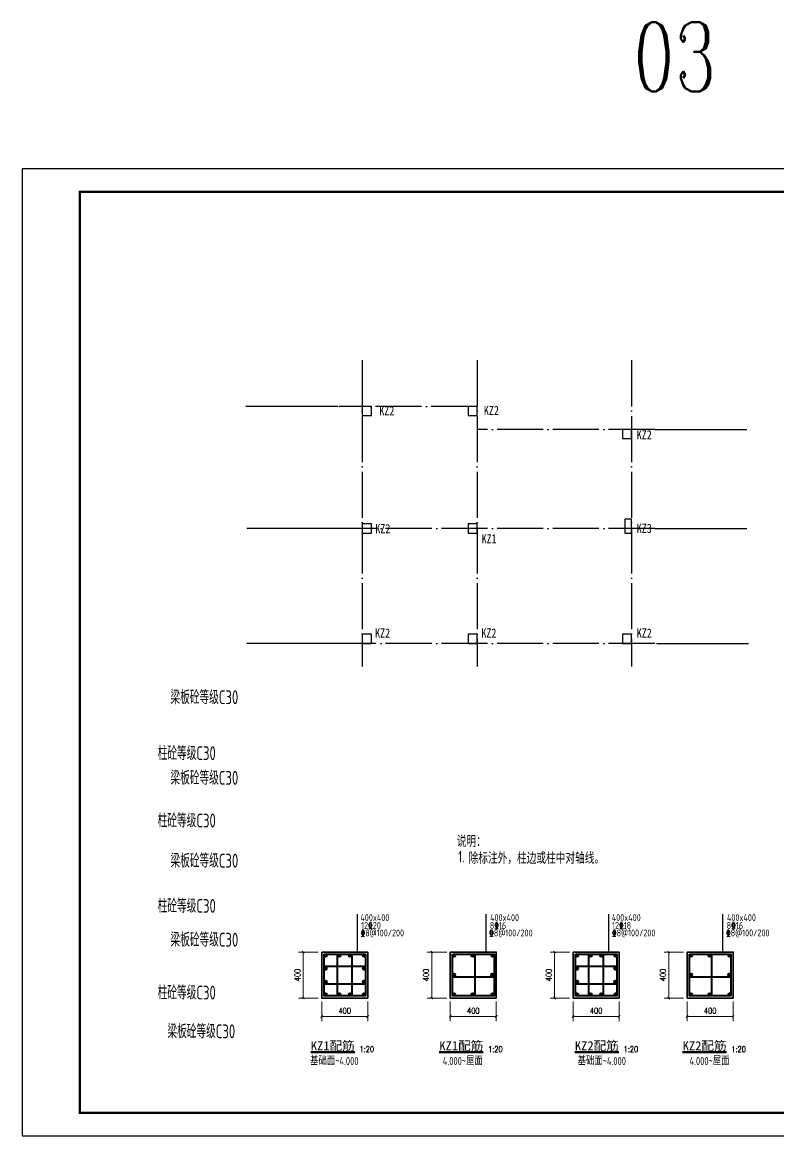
# Model space of a CAD drawing. Extents: x 365746627 to 729500028, y 528103248 to 1057099660.
# Drawn here: x 365865766 to 365898604, y 528103248 to 528151608 of the extents above; entities that cross this region are included whole.
import ezdxf
from ezdxf.enums import TextEntityAlignment as Align

# ---------------------------------------------------------------- set-up
doc = ezdxf.new("R2010")
doc.units = 0
doc.header["$LTSCALE"] = 1000
doc.header["$MEASUREMENT"] = 0
doc.linetypes.add('DOTE', pattern=[2.42, 2, -0.2, 0.02, -0.2])
for name, color, linetype in [('AXIS', 3, 'Continuous'), ('C', 2, 'Continuous'), ('COLUMN', 6, 'Continuous'), ('DOTE', 1, 'DOTE'), ('PUB_HATCH', 8, 'Continuous'), ('PUB_TITLE', 4, 'Continuous'), ('TEXT', 7, 'Continuous'), ('图层3', 7, 'Continuous')]:
    doc.layers.add(name, color=color, linetype=linetype)
for name, color, linetype, lineweight in [('OAP030__', 41, 'Continuous', 25), ('OAP0402T', 41, 'Continuous', 25), ('OAP0403T', 241, 'Continuous', 35), ('OAP0405T', 61, 'Continuous', 50), ('OAP280_M', 241, 'Continuous', 35), ('OAP291__', 60, 'Continuous', 40)]:
    doc.layers.add(name, color=color, linetype=linetype, lineweight=lineweight)
doc.styles.add('-宋体', font='', dxfattribs={"width": 0.8})
doc.styles.add('_COMPLEX', font='COMPLEX.shx', dxfattribs={"width": 0.75})
doc.styles.add('DGL_FS', font='tssdeng.shx', dxfattribs={"bigfont": 'tssdchn.shx'})
doc.styles.add('DGL_mm_T2.5', font='romans.shx', dxfattribs={"width": 0.8, "height": 250})
doc.styles.add('DGL_ROMANS', font='romans.shx', dxfattribs={"width": 0.8})
doc.styles.add('DGL_SIMSUN', font='', dxfattribs={"width": 0.8})
doc.styles.add('RC TEXT', font='tssdeng.shx', dxfattribs={"width": 0.8})
doc.styles.add('TSSD_Label', font='Tssdeng.shx', dxfattribs={"width": 0.7, "bigfont": 'hztxt.shx'})
doc.styles.add('TSSD_REIN', font='tssdeng.shx', dxfattribs={"width": 0.8, "bigfont": 'hztxt.shx'})
doc.styles.get('-宋体').set_extended_font_data('SimSun')
doc.styles.get('DGL_SIMSUN').set_extended_font_data('SimSun')
doc.dimstyles.new('GL_mm_D2.5(100) Tick', dxfattribs={"dimscale": 100, "dimtxt": 2.5, "dimasz": 2, "dimexe": 2, "dimexo": 1.5, "dimgap": 1.25, "dimtad": 1, "dimdec": 0, "dimzin": 12, "dimdsep": 46, "dimtxsty": 'DGL_ROMANS', "dimblk": 'ARCHTICK', "dimcen": 2, "dimclrd": 83, "dimclre": 83, "dimclrt": 256, "dimadec": 0, "dimazin": 3, "dimtfac": 1, "dimtdec": 0, "dimtix": 1, "dimtmove": 1, "dimatfit": 0, "dimldrblk": 'ARCHTICK', "dimfxl": 0, "dimtolj": 1, "dimtzin": 0, "dimlwd": 13, "dimlwe": 13, "dimarcsym": 0})

# ---------------------------------------------------------------- blocks, each defined once
blk = doc.blocks.new('a12ghd23h')
at = {"layer": 'AXIS'}
for p, q in [((365887754, 528189569), (365883754, 528189569)), ((365901497, 528188569), (365905497, 528188569)), ((365887797, 528184269), (365883797, 528184269)), ((365901497, 528184269), (365905497, 528184269)), ((365887797, 528179269), (365883797, 528179269)), ((365901568, 528179269), (365905568, 528179269))]:
    blk.add_line(p, q, dxfattribs=at)
at = {"layer": 'DOTE'}
for p, q in [((365888797, 528191569), (365888797, 528178269)), ((365893797, 528191569), (365893797, 528178269)), ((365900497, 528191569), (365900497, 528178269)), ((365893797, 528189569), (365887797, 528189569)), ((365901497, 528188569), (365893797, 528188569)), ((365901497, 528184269), (365887797, 528184269)), ((365901497, 528179269), (365887797, 528179269))]:
    blk.add_line(p, q, dxfattribs=at)
blk = doc.blocks.new('112')
at = {"layer": 'TEXT', "color": 7, "style": 'TSSD_Label', "width": 0.7}
for s, p in [('梁板砼等级C30', (365854322, 528273520)), ('柱砼等级C30', (365853767, 528271093)), ('梁板砼等级C30', (365854322, 528270020)), ('柱砼等级C30', (365853767, 528268164)), ('梁板砼等级C30', (365854322, 528266421)), ('柱砼等级C30', (365853767, 528264458)), ('梁板砼等级C30', (365854322, 528262990)), ('柱砼等级C30', (365853767, 528260693)), ('梁板砼等级C30', (365854188, 528259011))]:
    blk.add_text(s, height=600, rotation=360, dxfattribs=at).set_placement(p)
blk = doc.blocks.new('12SA123G')
at = {"layer": 'COLUMN'}
for p, q in [((365920183, 528143957), (365919783, 528143957)), ((365919783, 528143957), (365919783, 528143557)), ((365920183, 528143557), (365920183, 528143957)), ((365924783, 528143957), (365924383, 528143957)), ((365924383, 528143957), (365924383, 528143557)), ((365924783, 528143557), (365924783, 528143957)), ((365919783, 528143557), (365920183, 528143557)), ((365924383, 528143557), (365924783, 528143557)), ((365931483, 528142957), (365931083, 528142957)), ((365931083, 528142957), (365931083, 528142557)), ((365931483, 528142557), (365931483, 528142957)), ((365931083, 528142557), (365931483, 528142557)), ((365931483, 528139057), (365931183, 528139057)), ((365931183, 528139057), (365931183, 528138457)), ((365931483, 528138457), (365931483, 528139057)), ((365920183, 528138857), (365919783, 528138857)), ((365919783, 528138857), (365919783, 528138457)), ((365919783, 528138457), (365920183, 528138457)), ((365920183, 528138457), (365920183, 528138857)), ((365924783, 528138857), (365924383, 528138857)), ((365924383, 528138857), (365924383, 528138457)), ((365924383, 528138457), (365924783, 528138457)), ((365924783, 528138457), (365924783, 528138857)), ((365931183, 528138457), (365931483, 528138457)), ((365920183, 528134057), (365919783, 528134057)), ((365919783, 528134057), (365919783, 528133657)), ((365919783, 528133657), (365920183, 528133657)), ((365920183, 528133657), (365920183, 528134057)), ((365924783, 528134057), (365924383, 528134057)), ((365924383, 528134057), (365924383, 528133657)), ((365924383, 528133657), (365924783, 528133657)), ((365924783, 528133657), (365924783, 528134057)), ((365931483, 528134057), (365931083, 528134057)), ((365931083, 528134057), (365931083, 528133657)), ((365931083, 528133657), (365931483, 528133657)), ((365931483, 528133657), (365931483, 528134057))]:
    blk.add_line(p, q, dxfattribs=at)
blk = doc.blocks.new('_ArchTick')
at = {"color": 0, "linetype": 'ByBlock', "const_width": 0.4}
blk.add_lwpolyline([(-0.5, -0.5), (0.5, 0.5)], dxfattribs=at)
blk = doc.blocks.new('*D14')
at = {"layer": 'Defpoints', "color": 0, "transparency": 16777216}
for p in [(365878764, 528109227), (365880764, 528109227), (365878764, 528108427)]:
    blk.add_point(p, dxfattribs=at)
at = {"layer": 'OAP030__', "color": 83, "lineweight": 13, "transparency": 16777216}
for p, q in [((365878764, 528109077), (365878764, 528108227)), ((365880764, 528109077), (365880764, 528108227)), ((365880764, 528108427), (365878764, 528108427))]:
    blk.add_line(p, q, dxfattribs=at)
at = {"layer": 'OAP030__', "color": 83, "lineweight": 13, "transparency": 16777216, "xscale": 100, "yscale": 100, "zscale": 100, "rotation": 180}
blk.add_blockref('_ArchTick', (365878764, 528108427), dxfattribs=at)
at = {"layer": 'OAP030__', "color": 83, "lineweight": 13, "transparency": 16777216, "xscale": 100, "yscale": 100, "zscale": 100}
blk.add_blockref('_ArchTick', (365880764, 528108427), dxfattribs=at)
at = {"layer": 'OAP030__', "transparency": 16777216, "insert": (365879764, 528108677), "char_height": 250, "attachment_point": 5, "style": 'DGL_ROMANS'}
blk.add_mtext('\\A1;400', dxfattribs=at)
blk = doc.blocks.new('*D15')
at = {"layer": 'Defpoints', "color": 0, "transparency": 16777216}
for p in [(365877964, 528111227), (365878764, 528111227), (365878764, 528109227)]:
    blk.add_point(p, dxfattribs=at)
at = {"layer": 'OAP030__', "color": 83, "lineweight": 13, "transparency": 16777216}
for p, q in [((365878614, 528111227), (365877764, 528111227)), ((365877964, 528109227), (365877964, 528111227)), ((365878614, 528109227), (365877764, 528109227))]:
    blk.add_line(p, q, dxfattribs=at)
at = {"layer": 'OAP030__', "color": 83, "lineweight": 13, "transparency": 16777216, "xscale": 100, "yscale": 100, "zscale": 100}
for p, rotation in [((365877964, 528111227), 90), ((365877964, 528109227), 270)]:
    blk.add_blockref('_ArchTick', p, dxfattribs=dict(at, rotation=rotation))
at = {"layer": 'OAP030__', "transparency": 16777216, "insert": (365877714, 528110227), "char_height": 250, "attachment_point": 5, "rotation": 90, "style": 'DGL_ROMANS'}
blk.add_mtext('\\A1;400', dxfattribs=at)
blk = doc.blocks.new('*D16')
at = {"layer": 'Defpoints', "color": 0, "transparency": 16777216}
for p in [(365884344, 528109227), (365886344, 528109227), (365884344, 528108427)]:
    blk.add_point(p, dxfattribs=at)
at = {"layer": 'OAP030__', "color": 83, "lineweight": 13, "transparency": 16777216}
for p, q in [((365884344, 528109077), (365884344, 528108227)), ((365886344, 528109077), (365886344, 528108227)), ((365886344, 528108427), (365884344, 528108427))]:
    blk.add_line(p, q, dxfattribs=at)
at = {"layer": 'OAP030__', "color": 83, "lineweight": 13, "transparency": 16777216, "xscale": 100, "yscale": 100, "zscale": 100, "rotation": 180}
blk.add_blockref('_ArchTick', (365884344, 528108427), dxfattribs=at)
at = {"layer": 'OAP030__', "color": 83, "lineweight": 13, "transparency": 16777216, "xscale": 100, "yscale": 100, "zscale": 100}
blk.add_blockref('_ArchTick', (365886344, 528108427), dxfattribs=at)
at = {"layer": 'OAP030__', "transparency": 16777216, "insert": (365885344, 528108677), "char_height": 250, "attachment_point": 5, "style": 'DGL_ROMANS'}
blk.add_mtext('\\A1;400', dxfattribs=at)
blk = doc.blocks.new('*D17')
at = {"layer": 'Defpoints', "color": 0, "transparency": 16777216}
for p in [(365883544, 528111227), (365884344, 528111227), (365884344, 528109227)]:
    blk.add_point(p, dxfattribs=at)
at = {"layer": 'OAP030__', "color": 83, "lineweight": 13, "transparency": 16777216}
for p, q in [((365884194, 528111227), (365883344, 528111227)), ((365883544, 528109227), (365883544, 528111227)), ((365884194, 528109227), (365883344, 528109227))]:
    blk.add_line(p, q, dxfattribs=at)
at = {"layer": 'OAP030__', "color": 83, "lineweight": 13, "transparency": 16777216, "xscale": 100, "yscale": 100, "zscale": 100}
for p, rotation in [((365883544, 528111227), 90), ((365883544, 528109227), 270)]:
    blk.add_blockref('_ArchTick', p, dxfattribs=dict(at, rotation=rotation))
at = {"layer": 'OAP030__', "transparency": 16777216, "insert": (365883294, 528110227), "char_height": 250, "attachment_point": 5, "rotation": 90, "style": 'DGL_ROMANS'}
blk.add_mtext('\\A1;400', dxfattribs=at)
blk = doc.blocks.new('*D18')
at = {"layer": 'Defpoints', "color": 0, "transparency": 16777216}
for p in [(365889676, 528109227), (365891676, 528109227), (365889676, 528108427)]:
    blk.add_point(p, dxfattribs=at)
at = {"layer": 'OAP030__', "color": 83, "lineweight": 13, "transparency": 16777216}
for p, q in [((365889676, 528109077), (365889676, 528108227)), ((365891676, 528109077), (365891676, 528108227)), ((365891676, 528108427), (365889676, 528108427))]:
    blk.add_line(p, q, dxfattribs=at)
at = {"layer": 'OAP030__', "color": 83, "lineweight": 13, "transparency": 16777216, "xscale": 100, "yscale": 100, "zscale": 100, "rotation": 180}
blk.add_blockref('_ArchTick', (365889676, 528108427), dxfattribs=at)
at = {"layer": 'OAP030__', "color": 83, "lineweight": 13, "transparency": 16777216, "xscale": 100, "yscale": 100, "zscale": 100}
blk.add_blockref('_ArchTick', (365891676, 528108427), dxfattribs=at)
at = {"layer": 'OAP030__', "transparency": 16777216, "insert": (365890676, 528108677), "char_height": 250, "attachment_point": 5, "style": 'DGL_ROMANS'}
blk.add_mtext('\\A1;400', dxfattribs=at)
blk = doc.blocks.new('*D19')
at = {"layer": 'Defpoints', "color": 0, "transparency": 16777216}
for p in [(365888876, 528111227), (365889676, 528111227), (365889676, 528109227)]:
    blk.add_point(p, dxfattribs=at)
at = {"layer": 'OAP030__', "color": 83, "lineweight": 13, "transparency": 16777216}
for p, q in [((365889526, 528111227), (365888676, 528111227)), ((365888876, 528109227), (365888876, 528111227)), ((365889526, 528109227), (365888676, 528109227))]:
    blk.add_line(p, q, dxfattribs=at)
at = {"layer": 'OAP030__', "color": 83, "lineweight": 13, "transparency": 16777216, "xscale": 100, "yscale": 100, "zscale": 100}
for p, rotation in [((365888876, 528111227), 90), ((365888876, 528109227), 270)]:
    blk.add_blockref('_ArchTick', p, dxfattribs=dict(at, rotation=rotation))
at = {"layer": 'OAP030__', "transparency": 16777216, "insert": (365888626, 528110227), "char_height": 250, "attachment_point": 5, "rotation": 90, "style": 'DGL_ROMANS'}
blk.add_mtext('\\A1;400', dxfattribs=at)
blk = doc.blocks.new('*D20')
at = {"layer": 'Defpoints', "color": 0, "transparency": 16777216}
for p in [(365894627, 528109227), (365896627, 528109227), (365894627, 528108427)]:
    blk.add_point(p, dxfattribs=at)
at = {"layer": 'OAP030__', "color": 83, "lineweight": 13, "transparency": 16777216}
for p, q in [((365894627, 528109077), (365894627, 528108227)), ((365896627, 528109077), (365896627, 528108227)), ((365896627, 528108427), (365894627, 528108427))]:
    blk.add_line(p, q, dxfattribs=at)
at = {"layer": 'OAP030__', "color": 83, "lineweight": 13, "transparency": 16777216, "xscale": 100, "yscale": 100, "zscale": 100, "rotation": 180}
blk.add_blockref('_ArchTick', (365894627, 528108427), dxfattribs=at)
at = {"layer": 'OAP030__', "color": 83, "lineweight": 13, "transparency": 16777216, "xscale": 100, "yscale": 100, "zscale": 100}
blk.add_blockref('_ArchTick', (365896627, 528108427), dxfattribs=at)
at = {"layer": 'OAP030__', "transparency": 16777216, "insert": (365895627, 528108677), "char_height": 250, "attachment_point": 5, "style": 'DGL_ROMANS'}
blk.add_mtext('\\A1;400', dxfattribs=at)
blk = doc.blocks.new('*D23')
at = {"layer": 'Defpoints', "color": 0, "transparency": 16777216}
for p in [(365893827, 528111227), (365894627, 528111227), (365894627, 528109227)]:
    blk.add_point(p, dxfattribs=at)
at = {"layer": 'OAP030__', "color": 83, "lineweight": 13, "transparency": 16777216}
for p, q in [((365894477, 528111227), (365893627, 528111227)), ((365893827, 528109227), (365893827, 528111227)), ((365894477, 528109227), (365893627, 528109227))]:
    blk.add_line(p, q, dxfattribs=at)
at = {"layer": 'OAP030__', "color": 83, "lineweight": 13, "transparency": 16777216, "xscale": 100, "yscale": 100, "zscale": 100}
for p, rotation in [((365893827, 528111227), 90), ((365893827, 528109227), 270)]:
    blk.add_blockref('_ArchTick', p, dxfattribs=dict(at, rotation=rotation))
at = {"layer": 'OAP030__', "transparency": 16777216, "insert": (365893577, 528110227), "char_height": 250, "attachment_point": 5, "rotation": 90, "style": 'DGL_ROMANS'}
blk.add_mtext('\\A1;400', dxfattribs=at)

msp = doc.modelspace()

# ---------------------------------------------------------------- hatches: boundary and pattern name
at = {"layer": 'OAP291__'}
h = msp.add_hatch(color=256, dxfattribs=at)
edge = h.paths.add_edge_path()
edge.add_arc((365878930.3, 528111061.7), 50, 0, 360)
h = msp.add_hatch(color=256, dxfattribs=at)
edge = h.paths.add_edge_path()
edge.add_arc((365879524, 528111061.7), 50, 0, 360)
h = msp.add_hatch(color=256, dxfattribs=at)
edge = h.paths.add_edge_path()
edge.add_arc((365879988, 528111061.7), 50, 0, 360)
h = msp.add_hatch(color=256, dxfattribs=at)
edge = h.paths.add_edge_path()
edge.add_arc((365880605.5, 528111061.7), 50, 0, 360)
h = msp.add_hatch(color=256, dxfattribs=at)
edge = h.paths.add_edge_path()
edge.add_arc((365884510.1, 528111061.7), 50, 0, 360)
h = msp.add_hatch(color=256, dxfattribs=at)
edge = h.paths.add_edge_path()
edge.add_arc((365885319.5, 528111061.7), 50, 0, 360)
h = msp.add_hatch(color=256, dxfattribs=at)
edge = h.paths.add_edge_path()
edge.add_arc((365886185.2, 528111061.7), 50, 0, 360)
h = msp.add_hatch(color=256, dxfattribs=at)
edge = h.paths.add_edge_path()
edge.add_arc((365889842.3, 528111061.7), 50, 0, 360)
h = msp.add_hatch(color=256, dxfattribs=at)
edge = h.paths.add_edge_path()
edge.add_arc((365890435.9, 528111061.7), 50, 0, 360)
h = msp.add_hatch(color=256, dxfattribs=at)
edge = h.paths.add_edge_path()
edge.add_arc((365890900, 528111061.7), 50, 0, 360)
h = msp.add_hatch(color=256, dxfattribs=at)
edge = h.paths.add_edge_path()
edge.add_arc((365891517.4, 528111061.7), 50, 0, 360)
h = msp.add_hatch(color=256, dxfattribs=at)
edge = h.paths.add_edge_path()
edge.add_arc((365894793.6, 528111061.7), 50, 0, 360)
h = msp.add_hatch(color=256, dxfattribs=at)
edge = h.paths.add_edge_path()
edge.add_arc((365895603, 528111061.7), 50, 0, 360)
h = msp.add_hatch(color=256, dxfattribs=at)
edge = h.paths.add_edge_path()
edge.add_arc((365896468.8, 528111061.7), 50, 0, 360)
h = msp.add_hatch(color=256, dxfattribs=at)
edge = h.paths.add_edge_path()
edge.add_arc((365878930.3, 528110510.5), 50, 0, 360)
h = msp.add_hatch(color=256, dxfattribs=at)
edge = h.paths.add_edge_path()
edge.add_arc((365880597.9, 528110510.5), 50, 0, 360)
h = msp.add_hatch(color=256, dxfattribs=at)
edge = h.paths.add_edge_path()
edge.add_arc((365889842.3, 528110510.5), 50, 0, 360)
h = msp.add_hatch(color=256, dxfattribs=at)
edge = h.paths.add_edge_path()
edge.add_arc((365891509.9, 528110510.5), 50, 0, 360)
h = msp.add_hatch(color=256, dxfattribs=at)
edge = h.paths.add_edge_path()
edge.add_arc((365878930.3, 528109939), 50, 0, 360)
h = msp.add_hatch(color=256, dxfattribs=at)
edge = h.paths.add_edge_path()
edge.add_arc((365880597.9, 528109939), 50, 0, 360)
h = msp.add_hatch(color=256, dxfattribs=at)
edge = h.paths.add_edge_path()
edge.add_arc((365884510.1, 528110244.1), 50, 0, 360)
h = msp.add_hatch(color=256, dxfattribs=at)
edge = h.paths.add_edge_path()
edge.add_arc((365886177.7, 528110244.1), 50, 0, 360)
h = msp.add_hatch(color=256, dxfattribs=at)
edge = h.paths.add_edge_path()
edge.add_arc((365889842.3, 528109939), 50, 0, 360)
h = msp.add_hatch(color=256, dxfattribs=at)
edge = h.paths.add_edge_path()
edge.add_arc((365891509.9, 528109939), 50, 0, 360)
h = msp.add_hatch(color=256, dxfattribs=at)
edge = h.paths.add_edge_path()
edge.add_arc((365894793.6, 528110244.1), 50, 0, 360)
h = msp.add_hatch(color=256, dxfattribs=at)
edge = h.paths.add_edge_path()
edge.add_arc((365896461.2, 528110244.1), 50, 0, 360)
h = msp.add_hatch(color=256, dxfattribs=at)
edge = h.paths.add_edge_path()
edge.add_arc((365878930.3, 528109392.4), 50, 0, 360)
h = msp.add_hatch(color=256, dxfattribs=at)
edge = h.paths.add_edge_path()
edge.add_arc((365879524, 528109392.4), 50, 0, 360)
h = msp.add_hatch(color=256, dxfattribs=at)
edge = h.paths.add_edge_path()
edge.add_arc((365879988, 528109392.4), 50, 0, 360)
h = msp.add_hatch(color=256, dxfattribs=at)
edge = h.paths.add_edge_path()
edge.add_arc((365880605.5, 528109392.4), 50, 0, 360)
h = msp.add_hatch(color=256, dxfattribs=at)
edge = h.paths.add_edge_path()
edge.add_arc((365884510.1, 528109392.4), 50, 0, 360)
h = msp.add_hatch(color=256, dxfattribs=at)
edge = h.paths.add_edge_path()
edge.add_arc((365885319.5, 528109392.4), 50, 0, 360)
h = msp.add_hatch(color=256, dxfattribs=at)
edge = h.paths.add_edge_path()
edge.add_arc((365886185.2, 528109392.4), 50, 0, 360)
h = msp.add_hatch(color=256, dxfattribs=at)
edge = h.paths.add_edge_path()
edge.add_arc((365889842.3, 528109392.4), 50, 0, 360)
h = msp.add_hatch(color=256, dxfattribs=at)
edge = h.paths.add_edge_path()
edge.add_arc((365890435.9, 528109392.4), 50, 0, 360)
h = msp.add_hatch(color=256, dxfattribs=at)
edge = h.paths.add_edge_path()
edge.add_arc((365890900, 528109392.4), 50, 0, 360)
h = msp.add_hatch(color=256, dxfattribs=at)
edge = h.paths.add_edge_path()
edge.add_arc((365891517.4, 528109392.4), 50, 0, 360)
h = msp.add_hatch(color=256, dxfattribs=at)
edge = h.paths.add_edge_path()
edge.add_arc((365894793.6, 528109392.4), 50, 0, 360)
h = msp.add_hatch(color=256, dxfattribs=at)
edge = h.paths.add_edge_path()
edge.add_arc((365895603, 528109392.4), 50, 0, 360)
h = msp.add_hatch(color=256, dxfattribs=at)
edge = h.paths.add_edge_path()
edge.add_arc((365896468.8, 528109392.4), 50, 0, 360)

# ---------------------------------------------------------------- linework, layer by layer
at = {"layer": 'OAP0402T'}
for p, q in [((365880319.5, 528111227.1), (365880319.5, 528112873.2)), ((365885899.2, 528111227.1), (365885899.2, 528112873.2)), ((365891231.4, 528111227.1), (365891231.4, 528112873.2)), ((365896182.7, 528111227.1), (365896182.7, 528112873.2))]:
    msp.add_line(p, q, dxfattribs=at)
at = {"layer": 'OAP280_M', "linetype": 'ByBlock'}
for points in [[(365878764.1, 528111227.1), (365880764.1, 528111227.1), (365880764.1, 528109227.1), (365878764.1, 528109227.1), (365878764.1, 528111227.1)], [(365884343.9, 528111227.1), (365886343.9, 528111227.1), (365886343.9, 528109227.1), (365884343.9, 528109227.1), (365884343.9, 528111227.1)], [(365889676.1, 528111227.1), (365891676.1, 528111227.1), (365891676.1, 528109227.1), (365889676.1, 528109227.1), (365889676.1, 528111227.1)], [(365894627.4, 528111227.1), (365896627.4, 528111227.1), (365896627.4, 528109227.1), (365894627.4, 528109227.1), (365894627.4, 528111227.1)]]:
    msp.add_lwpolyline(points, dxfattribs=at)
at = {"layer": 'OAP291__'}
for p, q in [((365879434.5, 528111127.1), (365879434.5, 528109327.1)), ((365880077.6, 528111127.1), (365880077.6, 528109327.1)), ((365885409, 528111127.1), (365885409, 528109327.1)), ((365890346.4, 528111127.1), (365890346.4, 528109327.1)), ((365890989.5, 528111127.1), (365890989.5, 528109327.1)), ((365895692.6, 528111127.1), (365895692.6, 528109327.1)), ((365878864.1, 528110606.4), (365880664.1, 528110606.4)), ((365889776.1, 528110606.4), (365891576.1, 528110606.4)), ((365884443.9, 528110148.2), (365886243.9, 528110148.2)), ((365894727.4, 528110148.2), (365896527.4, 528110148.2)), ((365878864.1, 528109843.1), (365880664.1, 528109843.1)), ((365889776.1, 528109843.1), (365891576.1, 528109843.1))]:
    msp.add_line(p, q, dxfattribs=at)
for points in [[(365878864.1, 528111127.1), (365880664.1, 528111127.1), (365880664.1, 528109327.1), (365878864.1, 528109327.1)], [(365884443.9, 528111127.1), (365886243.9, 528111127.1), (365886243.9, 528109327.1), (365884443.9, 528109327.1)], [(365889776.1, 528111127.1), (365891576.1, 528111127.1), (365891576.1, 528109327.1), (365889776.1, 528109327.1)], [(365894727.4, 528111127.1), (365896527.4, 528111127.1), (365896527.4, 528109327.1), (365894727.4, 528109327.1)]]:
    msp.add_lwpolyline(points, close=True, dxfattribs=at)
for centre in [(365878930.3, 528111061.7), (365879524, 528111061.7), (365879988, 528111061.7), (365880605.5, 528111061.7), (365884510.1, 528111061.7), (365885319.5, 528111061.7), (365886185.2, 528111061.7), (365889842.3, 528111061.7), (365890435.9, 528111061.7), (365890900, 528111061.7), (365891517.4, 528111061.7), (365894793.6, 528111061.7), (365895603, 528111061.7), (365896468.8, 528111061.7), (365878930.3, 528110510.5), (365880597.9, 528110510.5), (365889842.3, 528110510.5), (365891509.9, 528110510.5), (365878930.3, 528109939), (365880597.9, 528109939), (365884510.1, 528110244.1), (365886177.7, 528110244.1), (365889842.3, 528109939), (365891509.9, 528109939), (365894793.6, 528110244.1), (365896461.2, 528110244.1), (365878930.3, 528109392.4), (365879524, 528109392.4), (365879988, 528109392.4), (365880605.5, 528109392.4), (365884510.1, 528109392.4), (365885319.5, 528109392.4), (365886185.2, 528109392.4), (365889842.3, 528109392.4), (365890435.9, 528109392.4), (365890900, 528109392.4), (365891517.4, 528109392.4), (365894793.6, 528109392.4), (365895603, 528109392.4), (365896468.8, 528109392.4)]:
    msp.add_circle(centre, 50, dxfattribs=at)
at = {"layer": 'PUB_TITLE'}
msp.add_lwpolyline([(365865765.8, 528103248.2), (365925165.8, 528103248.2), (365925165.8, 528145248.2), (365865765.8, 528145248.2)], close=True, dxfattribs=at)
at = {"layer": 'PUB_TITLE', "const_width": 100}
msp.add_lwpolyline([(365868265.8, 528104248.2), (365924165.8, 528104248.2), (365924165.8, 528144248.2), (365868265.8, 528144248.2)], close=True, dxfattribs=at)

# ---------------------------------------------------------------- block references
at = {"layer": 'PUB_HATCH'}
for name, p in [('a12ghd23h', (-8277, -54643.4)), ('12SA123G', (-39263.5, -9031.5))]:
    msp.add_blockref(name, p, dxfattribs=at)
at = {"layer": '图层3'}
msp.add_blockref('112', (17876.4, -151528.4), dxfattribs=at)

# ---------------------------------------------------------------- texts
at = {"style": '_COMPLEX', "width": 0.703125}
msp.add_text('03', height=3000, dxfattribs=at).set_placement((365892280.5, 528148607.7))
at = {"layer": 'C', "style": '-宋体', "width": 0.8}
for s, p in [('KZ2', (365881263.8, 528134530.7)), ('KZ2', (365885803.2, 528134547.9)), ('KZ2', (365892439.2, 528133491.9)), ('KZ2', (365881091.4, 528129413.7)), ('KZ3', (365892439.2, 528129427.1)), ('KZ1', (365885705.2, 528128972.5)), ('KZ2', (365881080.6, 528124878.5)), ('KZ2', (365885693.8, 528124878.5)), ('KZ2', (365892439.2, 528124878.5))]:
    msp.add_text(s, height=400, dxfattribs=at).set_placement(p)
at = {"layer": 'OAP0402T', "style": 'RC TEXT', "width": 0.8}
for s, p in [('400x400', (365881073.2, 528112724.2)), ('400x400', (365886702.4, 528112724.2)), ('400x400', (365891985.2, 528112724.2)), ('400x400', (365896985.9, 528112724.2)), ('12%%13220', (365880903.6, 528112381.6)), ('8%%13216', (365886418, 528112381.6)), ('12%%13218', (365891783.4, 528112381.6)), ('8%%13216', (365896701.5, 528112381.6)), ('%%1328@100/200', (365881395.8, 528112058)), ('%%1328@100/200', (365886975.5, 528112058)), ('%%1328@100/200', (365892307.7, 528112058)), ('%%1328@100/200', (365897259, 528112058))]:
    msp.add_text(s, height=300, dxfattribs=at).set_placement(p, align=Align.MIDDLE)
at = {"layer": 'OAP0402T', "lineweight": 25, "style": 'DGL_mm_T2.5', "width": 0.8}
for p in [(365880405.8, 528106882.2, -13), (365885985.5, 528106882.2, -13), (365891869.9, 528106882.2, -13), (365896547.9, 528106882.2, -13)]:
    msp.add_text('1:20', height=250, dxfattribs=at).set_placement(p)
at = {"layer": 'OAP0403T', "style": 'DGL_FS', "width": 0.8}
for s, p in [('基础面~4.000', (365879310.5, 528106494)), ('4.000~屋面', (365884890.2, 528106494)), ('基础面~4.000', (365890921.5, 528106494)), ('4.000~屋面', (365895599.4, 528106494))]:
    msp.add_text(s, height=350, dxfattribs=at).set_placement(p, align=Align.MIDDLE_CENTER)
at = {"layer": 'OAP0405T', "style": 'DGL_SIMSUN'}
for s, p in [('%%UKZ1配筋', (365878290.6, 528106954.8, -13)), ('%%uKZ1配筋', (365883870.3, 528106954.8, -13)), ('%%UKZ2配筋', (365889754.7, 528106954.8, -13)), ('%%UKZ2配筋', (365894432.7, 528106954.8, -13))]:
    msp.add_text(s, height=400, dxfattribs=at).set_placement(p)
at = {"layer": 'TEXT', "color": 7, "style": 'TSSD_REIN', "width": 0.7}
for s, p in [('说明：', (365884629.8, 528115787.3)), ('除标注外，柱边或柱中对轴线。', (365885143.8, 528115055.3))]:
    msp.add_text(s, height=500, rotation=360, dxfattribs=at).set_placement(p)
msp.add_text('1.', height=500, rotation=360, dxfattribs=at).set_placement((365884955.9, 528115119.1), align=Align.RIGHT)

# ---------------------------------------------------------------- dimensions: what is measured, and where the dimension line sits
at = {"layer": 'OAP030__'}
for base, p1, p2, angle, picture, middle in [((365877964.1, 528111227.1), (365878764.1, 528109227.1), (365878764.1, 528111227.1), 90, '*D15', (365877714.1, 528110227.1)), ((365883543.9, 528111227.1), (365884343.9, 528109227.1), (365884343.9, 528111227.1), 90, '*D17', (365883293.9, 528110227.1)), ((365888876.1, 528111227.1), (365889676.1, 528109227.1), (365889676.1, 528111227.1), 90, '*D19', (365888626.1, 528110227.1)), ((365893827.4, 528111227.1), (365894627.4, 528109227.1), (365894627.4, 528111227.1), 90, '*D23', (365893577.4, 528110227.1)), ((365878764.1, 528108427.1), (365880764.1, 528109227.1), (365878764.1, 528109227.1), 180, '*D14', (365879764.1, 528108677.1)), ((365884343.9, 528108427.1), (365886343.9, 528109227.1), (365884343.9, 528109227.1), 180, '*D16', (365885343.9, 528108677.1)), ((365889676.1, 528108427.1), (365891676.1, 528109227.1), (365889676.1, 528109227.1), 180, '*D18', (365890676.1, 528108677.1)), ((365894627.4, 528108427.1), (365896627.4, 528109227.1), (365894627.4, 528109227.1), 180, '*D20', (365895627.4, 528108677.1))]:
    dim = msp.add_linear_dim(base=base, p1=p1, p2=p2, angle=angle, dimstyle='GL_mm_D2.5(100) Tick', override={"dimasz": 1, "dimlfac": 0.2}, dxfattribs=at)
    dim.commit()
    dim.dimension.update_dxf_attribs({"geometry": picture, "text_midpoint": middle})

doc.saveas('drawing.dxf')
